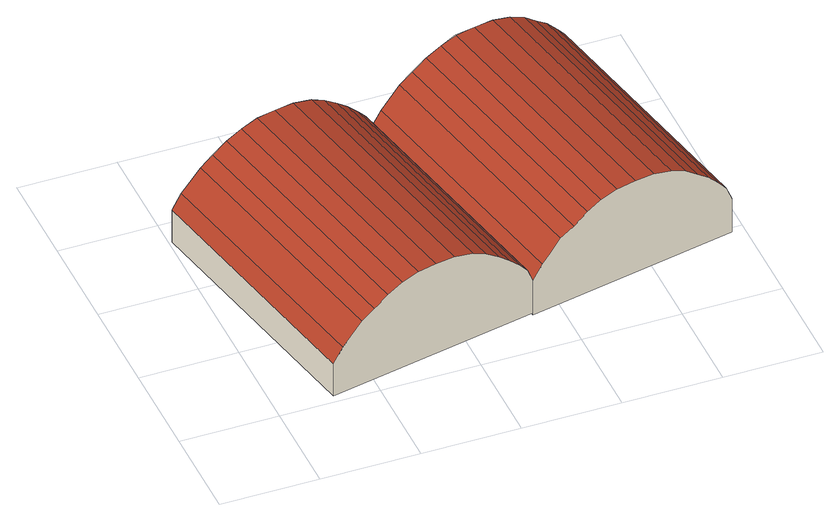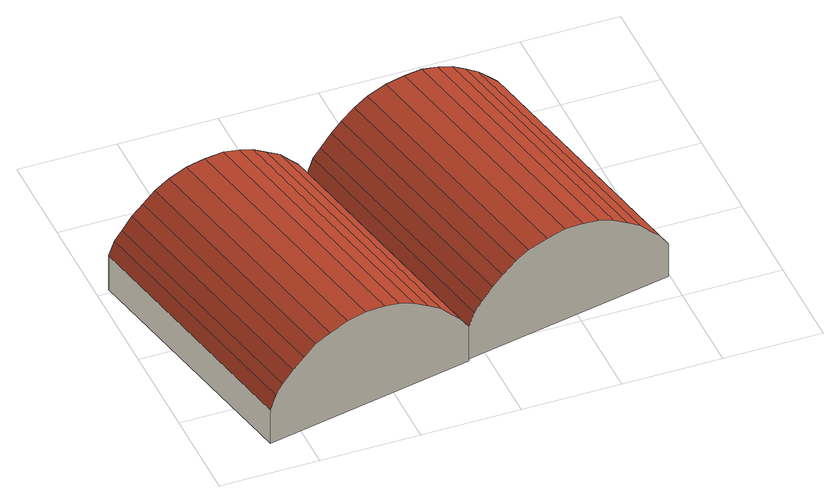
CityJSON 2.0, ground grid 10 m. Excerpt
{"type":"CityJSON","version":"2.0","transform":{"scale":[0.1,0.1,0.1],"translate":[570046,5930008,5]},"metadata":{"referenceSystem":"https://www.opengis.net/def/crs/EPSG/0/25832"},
"CityObjects":{
"building1":{"type":"Building","attributes":{"Grundfläche 2D":"593.328516","Grundhöhe NN":"5.831"},"geometry":[{"type":"Solid","lod":"3","boundaries":[[[[0,1,2,3]],[[4,5,1,0,6,7]],[[8,4,7,9]],[[10,8,9,11]],[[12,10,11,13]],[[14,12,13,15]],[[16,14,15,17]],[[18,16,17,19]],[[20,18,19,21]],[[22,20,21,23]],[[24,22,23,25]],[[26,24,25,27]],[[28,26,27,29]],[[30,28,29,31]],[[32,30,31,33]],[[3,2,34,35]],[[33,31,29,27,25,23,21,19,17,15,13,11,9,7,6,0,3,35,36]],[[32,33,36,37]],[[2,1,5,4,8,10,12,14,16,18,20,22,24,26,28,30,32,37,34]],[[36,35,34,37]]]],"semantics":{"surfaces":[{"type":"RoofSurface"},{"type":"WallSurface"},{"type":"GroundSurface"}],"values":[[0,0,0,0,0,0,0,0,0,0,0,0,0,0,0,1,1,1,1,2]]}}]},
"building2":{"type":"Building","attributes":{"Grundfläche 2D":"593.328516","Grundhöhe NN":"5.563"},"geometry":[{"type":"Solid","lod":"3","boundaries":[[[[38,39,32,33]],[[40,41,39,38,42,43]],[[44,40,43,45]],[[46,44,45,47]],[[48,46,47,49]],[[50,48,49,51]],[[52,50,51,53]],[[54,52,53,55]],[[56,54,55,57]],[[58,56,57,59]],[[60,58,59,61]],[[62,60,61,63]],[[64,62,63,65]],[[66,64,65,67]],[[68,66,67,69]],[[33,32,70,71]],[[69,67,65,63,61,59,57,55,53,51,49,47,45,43,42,38,33,71,72]],[[68,69,72,73]],[[32,39,41,40,44,46,48,50,52,54,56,58,60,62,64,66,68,73,70]],[[72,71,70,73]]]],"semantics":{"surfaces":[{"type":"RoofSurface"},{"type":"WallSurface"},{"type":"GroundSurface"}],"values":[[0,0,0,0,0,0,0,0,0,0,0,0,0,0,0,1,1,1,1,2]]}}]}
},
"vertices":[
[66,8,61],[12,273,61],[2,271,46],[56,6,46],[33,277,82],[21,275,70],[75,10,70],[87,13,82],[46,280,91],[100,15,91],[61,283,101],[115,18,101],[77,286,108],[131,22,108],[94,290,113],[148,25,113],[113,293,114],[167,29,114],[133,298,113],[187,33,113],[153,302,108],[207,37,108],[167,304,101],[221,40,101],[181,307,91],[235,43,91],[192,310,82],[246,45,82],[204,312,70],[258,48,70],[212,314,61],[266,49,61],[218,315,46],[272,50,46],[2,271,8],[56,6,8],[272,50,8],[218,315,8],
[282,52,61],[228,317,61],[248,321,82],[237,319,70],[291,54,70],[302,57,82],[262,324,91],[316,59,91],[277,327,101],[331,62,101],[293,330,108],[346,66,108],[309,334,113],[363,69,113],[329,337,114],[383,73,114],[349,342,113],[403,77,113],[368,346,108],[422,81,108],[383,348,101],[437,84,101],[396,351,91],[450,87,91],[408,354,82],[462,89,82],[419,356,70],[473,92,70],[427,358,61],[481,93,61],[433,359,46],[487,94,46],[218,315,6],[272,50,6],[487,94,6],[433,359,6]
]}
